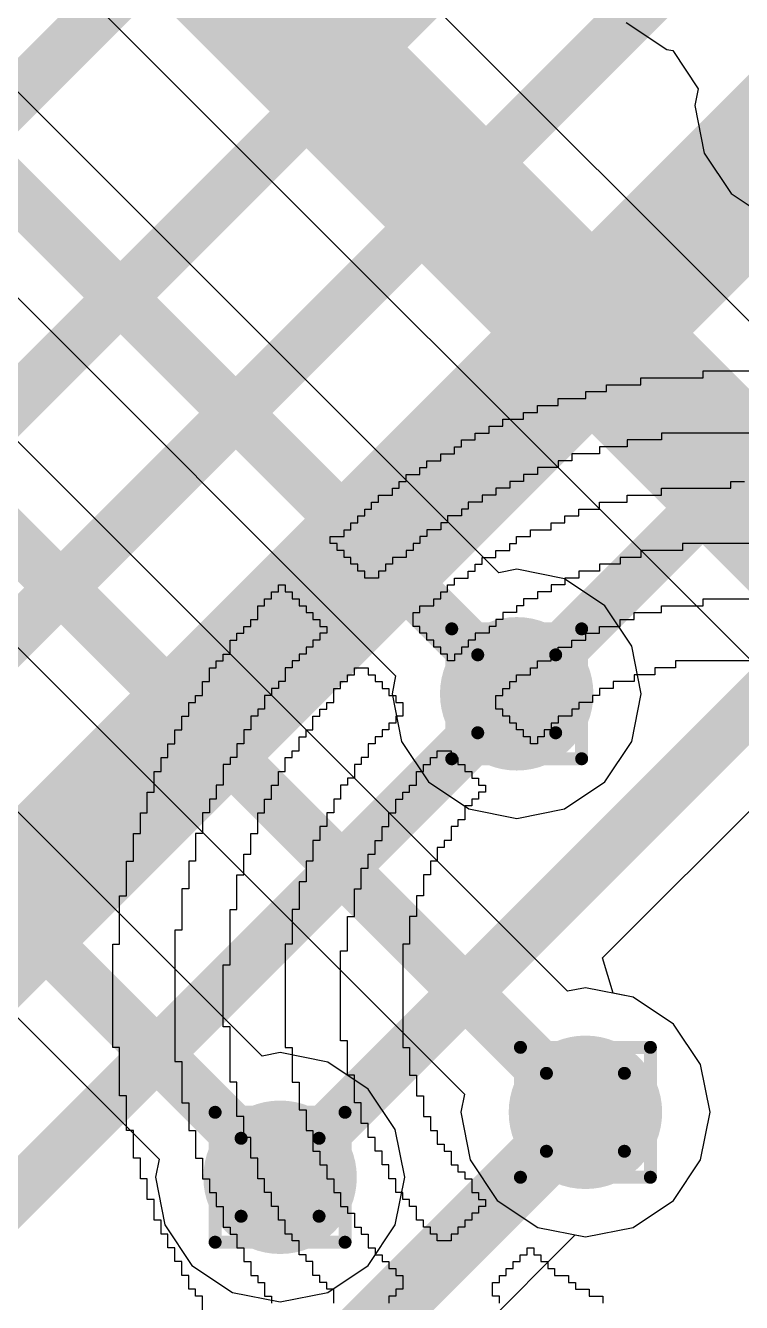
# Model space of a CAD drawing. Header units: inches. Extents: x -8 to 210, y -39 to 109.
# Drawn here: x 39.67 to 42.469, y 44.468 to 49.461 of the extents above; entities that cross this region are included whole.
import ezdxf

# ---------------------------------------------------------------- set-up
doc = ezdxf.new("R2010")
doc.units = ezdxf.units.IN
for name, color, linetype in [('Bottom Layer', 5, 'Continuous'), ('Drill Drawing', 1, 'Continuous'), ('Top Layer', 1, 'Continuous'), ('Top Overlay', 2, 'Continuous'), ('Via Holes', 16, 'Continuous')]:
    doc.layers.add(name, color=color, linetype=linetype)

msp = doc.modelspace()

# ---------------------------------------------------------------- hatches: boundary and pattern name
at = {"layer": 'Bottom Layer'}
h = msp.add_hatch(color=5, dxfattribs=at)
edge = h.paths.add_edge_path()
edge.add_arc((41.5905, 46.8483), 0.3, 0, 360)
h = msp.add_hatch(color=5, dxfattribs=at)
edge = h.paths.add_edge_path()
edge.add_arc((41.8592, 45.212), 0.3, 0, 360)
h = msp.add_hatch(color=5, dxfattribs=at)
edge = h.paths.add_edge_path()
edge.add_arc((40.6654, 44.958), 0.3, 0, 360)
at = {"layer": 'Top Layer'}
h = msp.add_hatch(color=1, dxfattribs=at)
edge = h.paths.add_edge_path()
edge.add_arc((41.5905, 46.8483), 0.3, 0, 360)
h = msp.add_hatch(color=1, dxfattribs=at)
edge = h.paths.add_edge_path()
edge.add_arc((41.8592, 45.212), 0.3, 0, 360)
h = msp.add_hatch(color=1, dxfattribs=at)
edge = h.paths.add_edge_path()
edge.add_arc((40.6654, 44.958), 0.3, 0, 360)
at = {"layer": 'Via Holes'}
h = msp.add_hatch(color=7, dxfattribs=at)
edge = h.paths.add_edge_path()
edge.add_arc((41.5905, 46.8483), 0.15, 0, 360)
h = msp.add_hatch(color=7, dxfattribs=at)
edge = h.paths.add_edge_path()
edge.add_arc((41.8592, 45.212), 0.15, 0, 360)
h = msp.add_hatch(color=7, dxfattribs=at)
edge = h.paths.add_edge_path()
edge.add_arc((40.6654, 44.958), 0.15, 0, 360)

# ---------------------------------------------------------------- linework, layer by layer
at = {"layer": 'Bottom Layer'}
for p, q in [((43.7287, 47.0752), (40.3854, 50.4184)), ((39.8627, 49.6226), (43.206, 46.2794)), ((42.019, 49.4734), (42.177, 49.3678)), ((42.177, 49.3678), (42.2009, 49.3631)), ((42.2009, 49.3631), (42.2994, 49.214)), ((41.5202, 47.3215), (39.5166, 49.325)), ((42.2994, 49.214), (42.2864, 49.149)), ((42.2864, 49.149), (42.3235, 48.9626)), ((42.3235, 48.9626), (42.4291, 48.8045)), ((39.1972, 48.8387), (41.1173, 46.9186)), ((42.4291, 48.8045), (42.5187, 48.7447)), ((41.7889, 45.6852), (38.9872, 48.4868)), ((38.6678, 48.0005), (41.386, 45.2823)), ((41.5905, 47.3354), (41.5202, 47.3215)), ((41.7769, 47.2984), (41.5905, 47.3354)), ((41.935, 47.1928), (41.7769, 47.2984)), ((42.0406, 47.0347), (41.935, 47.1928)), ((42.0776, 46.8483), (42.0406, 47.0347)), ((41.1173, 46.9186), (41.1033, 46.8483)), ((41.1033, 46.8483), (41.1404, 46.6618)), ((42.0406, 46.6618), (42.0776, 46.8483)), ((40.5951, 45.4312), (39.1952, 46.831)), ((41.1404, 46.6618), (41.246, 46.5038)), ((41.935, 46.5038), (42.0406, 46.6618)), ((41.246, 46.5038), (41.404, 46.3982)), ((41.7769, 46.3982), (41.935, 46.5038)), ((41.404, 46.3982), (41.5905, 46.3611)), ((41.5905, 46.3611), (41.7769, 46.3982)), ((38.8758, 46.3447), (40.1922, 45.0283)), ((41.8592, 45.6992), (41.7889, 45.6852)), ((42.0456, 45.6621), (41.8592, 45.6992)), ((42.2037, 45.5565), (42.0456, 45.6621)), ((42.3093, 45.3984), (42.2037, 45.5565)), ((40.6654, 45.4452), (40.5951, 45.4312)), ((40.8518, 45.4081), (40.6654, 45.4452)), ((41.0099, 45.3025), (40.8518, 45.4081)), ((42.3464, 45.212), (42.3093, 45.3984)), ((41.1155, 45.1444), (41.0099, 45.3025)), ((41.386, 45.2823), (41.372, 45.212)), ((41.372, 45.212), (41.4091, 45.0256)), ((42.3093, 45.0256), (42.3464, 45.212)), ((41.1526, 44.958), (41.1155, 45.1444)), ((40.1922, 45.0283), (40.1782, 44.958)), ((41.4091, 45.0256), (41.5147, 44.8675)), ((42.2037, 44.8675), (42.3093, 45.0256)), ((40.1782, 44.958), (40.2153, 44.7716)), ((41.1155, 44.7716), (41.1526, 44.958)), ((41.5147, 44.8675), (41.6728, 44.7619)), ((42.0456, 44.7619), (42.2037, 44.8675)), ((40.2153, 44.7716), (40.3209, 44.6135)), ((41.0099, 44.6135), (41.1155, 44.7716)), ((41.6728, 44.7619), (41.8592, 44.7248)), ((41.8592, 44.7248), (42.0456, 44.7619)), ((40.3209, 44.6135), (40.479, 44.5079)), ((40.8518, 44.5079), (41.0099, 44.6135)), ((40.479, 44.5079), (40.6654, 44.4708)), ((40.6654, 44.4708), (40.8518, 44.5079))]:
    msp.add_line(p, q, dxfattribs=at)
for points in [[(40.0558, 50.0888, 0.5588, 0.5588, 0), (43.5356, 46.609, 0.5588, 0.5588, 0)], [(39.3152, 49.1236, 0.2032, 0.2032, 0), (41.5905, 46.8483, 0.2032, 0.2032, 0)], [(38.7858, 48.2854, 0.2032, 0.2032, 0), (41.8592, 45.212, 0.2032, 0.2032, 0)], [(38.9938, 46.6296, 0.2032, 0.2032, 0), (40.6654, 44.958, 0.2032, 0.2032, 0)]]:
    msp.add_lwpolyline(points, format="xyseb", dxfattribs=at)
for points in [[(41.5397, 46.8483, 0.1016, 0.1016, 1), (41.6413, 46.8483, 0.1016, 0.1016, 1)], [(41.8084, 45.212, 0.1016, 0.1016, 1), (41.91, 45.212, 0.1016, 0.1016, 1)], [(40.6146, 44.958, 0.1016, 0.1016, 1), (40.7162, 44.958, 0.1016, 0.1016, 1)]]:
    msp.add_lwpolyline(points, format="xyseb", close=True, dxfattribs=at)
at = {"layer": 'Drill Drawing'}
for points in [[(41.3365, 47.1023, 0.0508, 0.0508, 0), (41.8445, 47.1023, 0.0508, 0.0508, 0)], [(41.3365, 46.5943, 0.0508, 0.0508, 0), (41.3365, 47.1023, 0.0508, 0.0508, 0)], [(41.8445, 46.5943, 0.0508, 0.0508, 0), (41.8445, 47.1023, 0.0508, 0.0508, 0)], [(41.4381, 47.0007, 0.0508, 0.0508, 0), (41.7429, 47.0007, 0.0508, 0.0508, 0)], [(41.4381, 46.6959, 0.0508, 0.0508, 0), (41.4381, 47.0007, 0.0508, 0.0508, 0)], [(41.7429, 46.6959, 0.0508, 0.0508, 0), (41.7429, 47.0007, 0.0508, 0.0508, 0)], [(41.4381, 46.6959, 0.0508, 0.0508, 0), (41.7429, 46.6959, 0.0508, 0.0508, 0)], [(41.3365, 46.5943, 0.0508, 0.0508, 0), (41.8445, 46.5943, 0.0508, 0.0508, 0)], [(41.6052, 45.466, 0.0508, 0.0508, 0), (42.1132, 45.466, 0.0508, 0.0508, 0)], [(41.6052, 44.958, 0.0508, 0.0508, 0), (41.6052, 45.466, 0.0508, 0.0508, 0)], [(42.1132, 44.958, 0.0508, 0.0508, 0), (42.1132, 45.466, 0.0508, 0.0508, 0)], [(41.7068, 45.3644, 0.0508, 0.0508, 0), (42.0116, 45.3644, 0.0508, 0.0508, 0)], [(41.7068, 45.0596, 0.0508, 0.0508, 0), (41.7068, 45.3644, 0.0508, 0.0508, 0)], [(42.0116, 45.0596, 0.0508, 0.0508, 0), (42.0116, 45.3644, 0.0508, 0.0508, 0)], [(40.4114, 45.212, 0.0508, 0.0508, 0), (40.9194, 45.212, 0.0508, 0.0508, 0)], [(40.4114, 44.704, 0.0508, 0.0508, 0), (40.4114, 45.212, 0.0508, 0.0508, 0)], [(40.9194, 44.704, 0.0508, 0.0508, 0), (40.9194, 45.212, 0.0508, 0.0508, 0)], [(40.513, 45.1104, 0.0508, 0.0508, 0), (40.8178, 45.1104, 0.0508, 0.0508, 0)], [(40.513, 44.8056, 0.0508, 0.0508, 0), (40.513, 45.1104, 0.0508, 0.0508, 0)], [(40.8178, 44.8056, 0.0508, 0.0508, 0), (40.8178, 45.1104, 0.0508, 0.0508, 0)], [(41.7068, 45.0596, 0.0508, 0.0508, 0), (42.0116, 45.0596, 0.0508, 0.0508, 0)], [(41.6052, 44.958, 0.0508, 0.0508, 0), (42.1132, 44.958, 0.0508, 0.0508, 0)], [(40.513, 44.8056, 0.0508, 0.0508, 0), (40.8178, 44.8056, 0.0508, 0.0508, 0)], [(40.4114, 44.704, 0.0508, 0.0508, 0), (40.9194, 44.704, 0.0508, 0.0508, 0)]]:
    msp.add_lwpolyline(points, format="xyseb", dxfattribs=at)
for points in [[(41.3238, 47.1023, 0.0254, 0.0254, 1), (41.3492, 47.1023, 0.0254, 0.0254, 1)], [(41.3238, 47.1023, 0.0254, 0.0254, 1), (41.3492, 47.1023, 0.0254, 0.0254, 1)], [(41.8318, 47.1023, 0.0254, 0.0254, 1), (41.8572, 47.1023, 0.0254, 0.0254, 1)], [(41.8318, 47.1023, 0.0254, 0.0254, 1), (41.8572, 47.1023, 0.0254, 0.0254, 1)], [(41.4254, 47.0007, 0.0254, 0.0254, 1), (41.4508, 47.0007, 0.0254, 0.0254, 1)], [(41.4254, 47.0007, 0.0254, 0.0254, 1), (41.4508, 47.0007, 0.0254, 0.0254, 1)], [(41.7302, 47.0007, 0.0254, 0.0254, 1), (41.7556, 47.0007, 0.0254, 0.0254, 1)], [(41.7302, 47.0007, 0.0254, 0.0254, 1), (41.7556, 47.0007, 0.0254, 0.0254, 1)], [(41.4254, 46.6959, 0.0254, 0.0254, 1), (41.4508, 46.6959, 0.0254, 0.0254, 1)], [(41.4254, 46.6959, 0.0254, 0.0254, 1), (41.4508, 46.6959, 0.0254, 0.0254, 1)], [(41.7302, 46.6959, 0.0254, 0.0254, 1), (41.7556, 46.6959, 0.0254, 0.0254, 1)], [(41.7302, 46.6959, 0.0254, 0.0254, 1), (41.7556, 46.6959, 0.0254, 0.0254, 1)], [(41.3238, 46.5943, 0.0254, 0.0254, 1), (41.3492, 46.5943, 0.0254, 0.0254, 1)], [(41.3238, 46.5943, 0.0254, 0.0254, 1), (41.3492, 46.5943, 0.0254, 0.0254, 1)], [(41.8318, 46.5943, 0.0254, 0.0254, 1), (41.8572, 46.5943, 0.0254, 0.0254, 1)], [(41.8318, 46.5943, 0.0254, 0.0254, 1), (41.8572, 46.5943, 0.0254, 0.0254, 1)], [(41.5925, 45.466, 0.0254, 0.0254, 1), (41.6179, 45.466, 0.0254, 0.0254, 1)], [(41.5925, 45.466, 0.0254, 0.0254, 1), (41.6179, 45.466, 0.0254, 0.0254, 1)], [(42.1005, 45.466, 0.0254, 0.0254, 1), (42.1259, 45.466, 0.0254, 0.0254, 1)], [(42.1005, 45.466, 0.0254, 0.0254, 1), (42.1259, 45.466, 0.0254, 0.0254, 1)], [(41.6941, 45.3644, 0.0254, 0.0254, 1), (41.7195, 45.3644, 0.0254, 0.0254, 1)], [(41.6941, 45.3644, 0.0254, 0.0254, 1), (41.7195, 45.3644, 0.0254, 0.0254, 1)], [(41.9989, 45.3644, 0.0254, 0.0254, 1), (42.0243, 45.3644, 0.0254, 0.0254, 1)], [(41.9989, 45.3644, 0.0254, 0.0254, 1), (42.0243, 45.3644, 0.0254, 0.0254, 1)], [(40.3987, 45.212, 0.0254, 0.0254, 1), (40.4241, 45.212, 0.0254, 0.0254, 1)], [(40.3987, 45.212, 0.0254, 0.0254, 1), (40.4241, 45.212, 0.0254, 0.0254, 1)], [(40.9067, 45.212, 0.0254, 0.0254, 1), (40.9321, 45.212, 0.0254, 0.0254, 1)], [(40.9067, 45.212, 0.0254, 0.0254, 1), (40.9321, 45.212, 0.0254, 0.0254, 1)], [(40.5003, 45.1104, 0.0254, 0.0254, 1), (40.5257, 45.1104, 0.0254, 0.0254, 1)], [(40.5003, 45.1104, 0.0254, 0.0254, 1), (40.5257, 45.1104, 0.0254, 0.0254, 1)], [(40.8051, 45.1104, 0.0254, 0.0254, 1), (40.8305, 45.1104, 0.0254, 0.0254, 1)], [(40.8051, 45.1104, 0.0254, 0.0254, 1), (40.8305, 45.1104, 0.0254, 0.0254, 1)], [(41.6941, 45.0596, 0.0254, 0.0254, 1), (41.7195, 45.0596, 0.0254, 0.0254, 1)], [(41.6941, 45.0596, 0.0254, 0.0254, 1), (41.7195, 45.0596, 0.0254, 0.0254, 1)], [(41.9989, 45.0596, 0.0254, 0.0254, 1), (42.0243, 45.0596, 0.0254, 0.0254, 1)], [(41.9989, 45.0596, 0.0254, 0.0254, 1), (42.0243, 45.0596, 0.0254, 0.0254, 1)], [(41.5925, 44.958, 0.0254, 0.0254, 1), (41.6179, 44.958, 0.0254, 0.0254, 1)], [(41.5925, 44.958, 0.0254, 0.0254, 1), (41.6179, 44.958, 0.0254, 0.0254, 1)], [(42.1005, 44.958, 0.0254, 0.0254, 1), (42.1259, 44.958, 0.0254, 0.0254, 1)], [(42.1005, 44.958, 0.0254, 0.0254, 1), (42.1259, 44.958, 0.0254, 0.0254, 1)], [(40.5003, 44.8056, 0.0254, 0.0254, 1), (40.5257, 44.8056, 0.0254, 0.0254, 1)], [(40.5003, 44.8056, 0.0254, 0.0254, 1), (40.5257, 44.8056, 0.0254, 0.0254, 1)], [(40.8051, 44.8056, 0.0254, 0.0254, 1), (40.8305, 44.8056, 0.0254, 0.0254, 1)], [(40.8051, 44.8056, 0.0254, 0.0254, 1), (40.8305, 44.8056, 0.0254, 0.0254, 1)], [(40.3987, 44.704, 0.0254, 0.0254, 1), (40.4241, 44.704, 0.0254, 0.0254, 1)], [(40.3987, 44.704, 0.0254, 0.0254, 1), (40.4241, 44.704, 0.0254, 0.0254, 1)], [(40.9067, 44.704, 0.0254, 0.0254, 1), (40.9321, 44.704, 0.0254, 0.0254, 1)], [(40.9067, 44.704, 0.0254, 0.0254, 1), (40.9321, 44.704, 0.0254, 0.0254, 1)]]:
    msp.add_lwpolyline(points, format="xyseb", close=True, dxfattribs=at)
at = {"layer": 'Top Layer'}
for p, q in [((41.9257, 45.8154), (45.1388, 49.0286)), ((41.9675, 45.6776), (41.9257, 45.8154)), ((42.0456, 45.6621), (41.9675, 45.6776)), ((42.2037, 45.5565), (42.0456, 45.6621)), ((42.3093, 45.3984), (42.2037, 45.5565)), ((42.3464, 45.212), (42.3093, 45.3984)), ((42.3093, 45.0256), (42.3464, 45.212)), ((42.2037, 44.8675), (42.3093, 45.0256)), ((42.0456, 44.7619), (42.2037, 44.8675)), ((41.8592, 44.7248), (42.0456, 44.7619)), ((37.39, 40.3033), (41.8194, 44.7327)), ((41.8194, 44.7327), (41.8592, 44.7248))]:
    msp.add_line(p, q, dxfattribs=at)
for points in [[(36.4998, 46.0502, 0.2032, 0.2032, 0), (41.884, 51.4344, 0.2032, 0.2032, 0)], [(36.4998, 44.8564, 0.2032, 0.2032, 0), (42.2816, 50.6382, 0.2032, 0.2032, 0)], [(36.7924, 44.2468, 0.2032, 0.2032, 0), (42.3635, 49.8179, 0.2032, 0.2032, 0)], [(38.3032, 43.561, 0.2032, 0.2032, 0), (44.4374, 49.6952, 0.2032, 0.2032, 0)], [(36.8046, 43.18, 0.5588, 0.5588, 0), (42.7736, 49.149, 0.5588, 0.5588, 0)], [(40.6654, 44.958, 0.2032, 0.2032, 0), (44.9374, 49.23, 0.2032, 0.2032, 0)], [(37.0792, 40.432, 0.254, 0.254, 0), (41.8592, 45.212, 0.254, 0.254, 0)]]:
    msp.add_lwpolyline(points, format="xyseb", dxfattribs=at)
for points in [[(41.7957, 45.212, 0.127, 0.127, 1), (41.9227, 45.212, 0.127, 0.127, 1)], [(40.6146, 44.958, 0.1016, 0.1016, 1), (40.7162, 44.958, 0.1016, 0.1016, 1)]]:
    msp.add_lwpolyline(points, format="xyseb", close=True, dxfattribs=at)
at = {"layer": 'Top Overlay'}
for p, q in [((42.0763, 48.0568), (42.0763, 48.0838)), ((42.0763, 48.0838), (42.3193, 48.0838)), ((42.3193, 48.0838), (42.3193, 48.1108)), ((42.3193, 48.1108), (42.6162, 48.1108)), ((41.9413, 48.0298), (41.9413, 48.0568)), ((41.9413, 48.0568), (42.0763, 48.0568)), ((41.7523, 47.9758), (41.7523, 48.0028)), ((41.7523, 48.0028), (41.8603, 48.0028)), ((41.8603, 48.0028), (41.8603, 48.0298)), ((41.8603, 48.0298), (41.9413, 48.0298)), ((41.6173, 47.9218), (41.6173, 47.9488)), ((41.6173, 47.9488), (41.6713, 47.9488)), ((41.6713, 47.9488), (41.6713, 47.9758)), ((41.6713, 47.9758), (41.7523, 47.9758)), ((41.4823, 47.8678), (41.4823, 47.8948)), ((41.4823, 47.8948), (41.5363, 47.8948)), ((41.5363, 47.8948), (41.5363, 47.9218)), ((41.5363, 47.9218), (41.6173, 47.9218)), ((41.3744, 47.8138), (41.3744, 47.8408)), ((41.3744, 47.8408), (41.4283, 47.8408)), ((41.4283, 47.8408), (41.4283, 47.8678)), ((41.4283, 47.8678), (41.4823, 47.8678)), ((42.1573, 47.8408), (42.0223, 47.8408)), ((42.0223, 47.8408), (42.0223, 47.8138)), ((42.7782, 47.8678), (42.1573, 47.8678)), ((42.1573, 47.8678), (42.1573, 47.8408)), ((41.2934, 47.7598), (41.2934, 47.7868)), ((41.2934, 47.7868), (41.3474, 47.7868)), ((41.3474, 47.7868), (41.3474, 47.8138)), ((41.3474, 47.8138), (41.3744, 47.8138)), ((41.8873, 47.7868), (41.8063, 47.7868)), ((41.8063, 47.7868), (41.8063, 47.7598)), ((41.9143, 47.7868), (41.8873, 47.7868)), ((42.0223, 47.8138), (41.9143, 47.8138)), ((41.9143, 47.8138), (41.9143, 47.7868)), ((41.2124, 47.7058), (41.2124, 47.7328)), ((41.2124, 47.7328), (41.2394, 47.7328)), ((41.2394, 47.7328), (41.2394, 47.7598)), ((41.2394, 47.7598), (41.2934, 47.7598)), ((41.7523, 47.7328), (41.6713, 47.7328)), ((41.6713, 47.7328), (41.6713, 47.7058)), ((41.8063, 47.7598), (41.7523, 47.7598)), ((41.7523, 47.7598), (41.7523, 47.7328)), ((41.1584, 47.6788), (41.1584, 47.7058)), ((41.1584, 47.7058), (41.2124, 47.7058)), ((41.6713, 47.7058), (41.6173, 47.7058)), ((41.6173, 47.7058), (41.6173, 47.6788)), ((41.1044, 47.6248), (41.1044, 47.6518)), ((41.1044, 47.6518), (41.1314, 47.6518)), ((41.1314, 47.6518), (41.1314, 47.6788)), ((41.1314, 47.6788), (41.1584, 47.6788)), ((41.5633, 47.6518), (41.5093, 47.6518)), ((41.5093, 47.6518), (41.5093, 47.6248)), ((41.6173, 47.6788), (41.5633, 47.6788)), ((41.5633, 47.6788), (41.5633, 47.6518)), ((42.1573, 47.6248), (42.1573, 47.6518)), ((42.1573, 47.6518), (42.4273, 47.6518)), ((42.4273, 47.6518), (42.4273, 47.6788)), ((42.4273, 47.6788), (42.4812, 47.6788)), ((41.0234, 47.5708), (41.0234, 47.5978)), ((41.0234, 47.5978), (41.0504, 47.5978)), ((41.0504, 47.5978), (41.0504, 47.6248)), ((41.0504, 47.6248), (41.1044, 47.6248)), ((41.4554, 47.5978), (41.4014, 47.5978)), ((41.4014, 47.5978), (41.4014, 47.5708)), ((41.5093, 47.6248), (41.4554, 47.6248)), ((41.4554, 47.6248), (41.4554, 47.5978)), ((41.9143, 47.5708), (41.9143, 47.5978)), ((41.9143, 47.5978), (42.0223, 47.5978)), ((42.0223, 47.5978), (42.0223, 47.6248)), ((42.0223, 47.6248), (42.1573, 47.6248)), ((40.9694, 47.5168), (40.9694, 47.5438)), ((40.9694, 47.5438), (40.9964, 47.5438)), ((40.9964, 47.5438), (40.9964, 47.5708)), ((40.9964, 47.5708), (41.0234, 47.5708)), ((41.3744, 47.5438), (41.3204, 47.5438)), ((41.3204, 47.5438), (41.3204, 47.5168)), ((41.4014, 47.5708), (41.3744, 47.5708)), ((41.3744, 47.5708), (41.3744, 47.5438)), ((41.7793, 47.5168), (41.7793, 47.5438)), ((41.7793, 47.5438), (41.8333, 47.5438)), ((41.8333, 47.5438), (41.8333, 47.5708)), ((41.8333, 47.5708), (41.9143, 47.5708)), ((40.9154, 47.4628), (40.9154, 47.4898)), ((40.9154, 47.4898), (40.9424, 47.4898)), ((40.9424, 47.4898), (40.9424, 47.5168)), ((40.9424, 47.5168), (40.9694, 47.5168)), ((41.2934, 47.4898), (41.2394, 47.4898)), ((41.2394, 47.4898), (41.2394, 47.4628)), ((41.3204, 47.5168), (41.2934, 47.5168)), ((41.2934, 47.5168), (41.2934, 47.4898)), ((41.6443, 47.4628), (41.6443, 47.4898)), ((41.6443, 47.4898), (41.7253, 47.4898)), ((41.7253, 47.4898), (41.7253, 47.5168)), ((41.7253, 47.5168), (41.7793, 47.5168)), ((40.8614, 47.4358), (40.8614, 47.4628)), ((40.8614, 47.4628), (40.9154, 47.4628)), ((40.8884, 47.4358), (40.8614, 47.4358)), ((40.8884, 47.4088), (40.8884, 47.4358)), ((41.2124, 47.4358), (41.1854, 47.4358)), ((41.1854, 47.4358), (41.1854, 47.4088)), ((41.2394, 47.4628), (41.2124, 47.4628)), ((41.2124, 47.4628), (41.2124, 47.4358)), ((41.5633, 47.4088), (41.5633, 47.4358)), ((41.5633, 47.4358), (41.5903, 47.4358)), ((41.5903, 47.4358), (41.5903, 47.4628)), ((41.5903, 47.4628), (41.6443, 47.4628)), ((42.6972, 47.4358), (42.2383, 47.4358)), ((42.2383, 47.4358), (42.2383, 47.4088)), ((40.9154, 47.4088), (40.8884, 47.4088)), ((40.9154, 47.3818), (40.9154, 47.4088)), ((40.9424, 47.3818), (40.9154, 47.3818)), ((40.9424, 47.3548), (40.9424, 47.3818)), ((41.1584, 47.3818), (41.1044, 47.3818)), ((41.1044, 47.3818), (41.1044, 47.3548)), ((41.1854, 47.4088), (41.1584, 47.4088)), ((41.1584, 47.4088), (41.1584, 47.3818)), ((41.4554, 47.3548), (41.4554, 47.3818)), ((41.4554, 47.3818), (41.5093, 47.3818)), ((41.5093, 47.3818), (41.5093, 47.4088)), ((41.5093, 47.4088), (41.5633, 47.4088)), ((42.0763, 47.3818), (41.9953, 47.3818)), ((41.9953, 47.3818), (41.9953, 47.3548)), ((42.2383, 47.4088), (42.0763, 47.4088)), ((42.0763, 47.4088), (42.0763, 47.3818)), ((40.9694, 47.3548), (40.9424, 47.3548)), ((40.9694, 47.3278), (40.9694, 47.3548)), ((41.1044, 47.3548), (41.0774, 47.3548)), ((41.0774, 47.3548), (41.0774, 47.3278)), ((41.4283, 47.3278), (41.4283, 47.3548)), ((41.4283, 47.3548), (41.4554, 47.3548)), ((41.9953, 47.3548), (41.9143, 47.3548)), ((41.9143, 47.3548), (41.9143, 47.3278)), ((40.9964, 47.3278), (40.9694, 47.3278)), ((40.9964, 47.3008), (40.9964, 47.3278)), ((41.0504, 47.3008), (40.9964, 47.3008)), ((41.0774, 47.3278), (41.0504, 47.3278)), ((41.0504, 47.3278), (41.0504, 47.3008)), ((41.3474, 47.2738), (41.3474, 47.3008)), ((41.3474, 47.3008), (41.4014, 47.3008)), ((41.4014, 47.3008), (41.4014, 47.3278)), ((41.4014, 47.3278), (41.4283, 47.3278)), ((41.8333, 47.3008), (41.7793, 47.3008)), ((41.7793, 47.3008), (41.7793, 47.2738)), ((41.9143, 47.3278), (41.8333, 47.3278)), ((41.8333, 47.3278), (41.8333, 47.3008)), ((40.6319, 47.2198), (40.6319, 47.2468)), ((40.6319, 47.2468), (40.6589, 47.2468)), ((40.6589, 47.2468), (40.6589, 47.2738)), ((40.6589, 47.2738), (40.6859, 47.2738)), ((40.6859, 47.2738), (40.6859, 47.2468)), ((40.6859, 47.2468), (40.7129, 47.2468)), ((40.7129, 47.2468), (40.7129, 47.2198)), ((41.2934, 47.2198), (41.2934, 47.2468)), ((41.2934, 47.2468), (41.3204, 47.2468)), ((41.3204, 47.2468), (41.3204, 47.2738)), ((41.3204, 47.2738), (41.3474, 47.2738)), ((41.6983, 47.2468), (41.6713, 47.2468)), ((41.6713, 47.2468), (41.6713, 47.2198)), ((41.7253, 47.2468), (41.6983, 47.2468)), ((41.7793, 47.2738), (41.7253, 47.2738)), ((41.7253, 47.2738), (41.7253, 47.2468)), ((40.5779, 47.1389), (40.5779, 47.1928)), ((40.5779, 47.1928), (40.6049, 47.1928)), ((40.6049, 47.1928), (40.6049, 47.2198)), ((40.6049, 47.2198), (40.6319, 47.2198)), ((40.7129, 47.2198), (40.7399, 47.2198)), ((40.7399, 47.2198), (40.7399, 47.1928)), ((40.7399, 47.1928), (40.7669, 47.1928)), ((40.7669, 47.1928), (40.7669, 47.1659)), ((41.2124, 47.1659), (41.2124, 47.1928)), ((41.2124, 47.1928), (41.2664, 47.1928)), ((41.2664, 47.1928), (41.2664, 47.2198)), ((41.2664, 47.2198), (41.2934, 47.2198)), ((41.6173, 47.1928), (41.5903, 47.1928)), ((41.5903, 47.1928), (41.5903, 47.1659)), ((41.6713, 47.2198), (41.6173, 47.2198)), ((41.6173, 47.2198), (41.6173, 47.1928)), ((42.1573, 47.1659), (42.1573, 47.1928)), ((42.1573, 47.1928), (42.3193, 47.1928)), ((42.3193, 47.1928), (42.3193, 47.2198)), ((42.3193, 47.2198), (42.6162, 47.2198)), ((40.5509, 47.1119), (40.5509, 47.1389)), ((40.5509, 47.1389), (40.5779, 47.1389)), ((40.7669, 47.1659), (40.7939, 47.1659)), ((40.7939, 47.1659), (40.7939, 47.1389)), ((40.7939, 47.1389), (40.8209, 47.1389)), ((40.8209, 47.1389), (40.8209, 47.1119)), ((41.1854, 47.1119), (41.1854, 47.1659)), ((41.1854, 47.1659), (41.2124, 47.1659)), ((41.5363, 47.1389), (41.5093, 47.1389)), ((41.5093, 47.1389), (41.5093, 47.1119)), ((41.5903, 47.1659), (41.5363, 47.1659)), ((41.5363, 47.1659), (41.5363, 47.1389)), ((41.9953, 47.1119), (41.9953, 47.1389)), ((41.9953, 47.1389), (42.0493, 47.1389)), ((42.0493, 47.1389), (42.0493, 47.1659)), ((42.0493, 47.1659), (42.1573, 47.1659)), ((40.4969, 47.0579), (40.4969, 47.0849)), ((40.4969, 47.0849), (40.5239, 47.0849)), ((40.5239, 47.0849), (40.5239, 47.1119)), ((40.5239, 47.1119), (40.5509, 47.1119)), ((40.8209, 47.1119), (40.8479, 47.1119)), ((40.8479, 47.0849), (40.8209, 47.0849)), ((40.8209, 47.0849), (40.8209, 47.0579)), ((40.8479, 47.1119), (40.8479, 47.0849)), ((41.2124, 47.1119), (41.1854, 47.1119)), ((41.2124, 47.0849), (41.2124, 47.1119)), ((41.2394, 47.0849), (41.2124, 47.0849)), ((41.2394, 47.0579), (41.2394, 47.0849)), ((41.4823, 47.0849), (41.4283, 47.0849)), ((41.4283, 47.0849), (41.4283, 47.0579)), ((41.5093, 47.1119), (41.4823, 47.1119)), ((41.4823, 47.1119), (41.4823, 47.0849)), ((41.8603, 47.0579), (41.8603, 47.0849)), ((41.8603, 47.0849), (41.9143, 47.0849)), ((41.9143, 47.0849), (41.9143, 47.1119)), ((41.9143, 47.1119), (41.9953, 47.1119)), ((40.4699, 47.0039), (40.4699, 47.0579)), ((40.4699, 47.0579), (40.4969, 47.0579)), ((40.8209, 47.0579), (40.7939, 47.0579)), ((40.7939, 47.0579), (40.7939, 47.0309)), ((41.2664, 47.0579), (41.2394, 47.0579)), ((41.2664, 47.0309), (41.2664, 47.0579)), ((41.4283, 47.0579), (41.4014, 47.0579)), ((41.4014, 47.0579), (41.4014, 47.0309)), ((41.8063, 47.0309), (41.8063, 47.0579)), ((41.8063, 47.0579), (41.8603, 47.0579)), ((40.443, 46.9769), (40.443, 47.0039)), ((40.443, 47.0039), (40.4699, 47.0039)), ((40.7669, 47.0039), (40.7399, 47.0039)), ((40.7399, 47.0039), (40.7399, 46.9769)), ((40.7939, 47.0309), (40.7669, 47.0309)), ((40.7669, 47.0309), (40.7669, 47.0039)), ((41.2934, 47.0309), (41.2664, 47.0309)), ((41.2934, 47.0039), (41.2934, 47.0309)), ((41.3204, 47.0039), (41.2934, 47.0039)), ((41.3204, 46.9769), (41.3204, 47.0039)), ((41.3744, 47.0039), (41.3474, 47.0039)), ((41.3474, 47.0039), (41.3474, 46.9769)), ((41.4014, 47.0309), (41.3744, 47.0309)), ((41.3744, 47.0309), (41.3744, 47.0039)), ((41.7253, 46.9769), (41.7253, 47.0039)), ((41.7253, 47.0039), (41.7523, 47.0039)), ((41.7523, 47.0039), (41.7523, 47.0309)), ((41.7523, 47.0309), (41.8063, 47.0309)), ((40.389, 46.8959), (40.389, 46.9499)), ((40.389, 46.9499), (40.4159, 46.9499)), ((40.4159, 46.9499), (40.4159, 46.9769)), ((40.4159, 46.9769), (40.443, 46.9769)), ((40.7129, 46.9499), (40.6859, 46.9499)), ((40.6859, 46.9499), (40.6859, 46.8959)), ((40.7399, 46.9769), (40.7129, 46.9769)), ((40.7129, 46.9769), (40.7129, 46.9499)), ((40.9559, 46.9229), (40.9559, 46.9499)), ((40.9559, 46.9499), (41.0099, 46.9499)), ((41.0099, 46.9499), (41.0099, 46.9229)), ((41.3474, 46.9769), (41.3204, 46.9769)), ((41.6443, 46.9229), (41.6443, 46.9499)), ((41.6443, 46.9499), (41.6713, 46.9499)), ((41.6713, 46.9499), (41.6713, 46.9769)), ((41.6713, 46.9769), (41.7253, 46.9769)), ((42.1573, 46.9499), (42.1303, 46.9499)), ((42.1303, 46.9499), (42.1303, 46.9229)), ((42.1843, 46.9499), (42.1573, 46.9499)), ((42.2113, 46.9499), (42.1843, 46.9499)), ((42.7242, 46.9769), (42.2113, 46.9769)), ((42.2113, 46.9769), (42.2113, 46.9499)), ((40.362, 46.8419), (40.362, 46.8959)), ((40.362, 46.8959), (40.389, 46.8959)), ((40.6859, 46.8959), (40.6589, 46.8959)), ((40.6589, 46.8959), (40.6589, 46.8689)), ((40.9019, 46.8689), (40.9019, 46.8959)), ((40.9019, 46.8959), (40.9289, 46.8959)), ((40.9289, 46.8959), (40.9289, 46.9229)), ((40.9289, 46.9229), (40.9559, 46.9229)), ((41.0099, 46.9229), (41.0369, 46.9229)), ((41.0369, 46.9229), (41.0369, 46.8959)), ((41.0369, 46.8959), (41.0639, 46.8959)), ((41.0639, 46.8959), (41.0639, 46.8689)), ((41.5633, 46.8689), (41.5633, 46.8959)), ((41.5633, 46.8959), (41.5903, 46.8959)), ((41.5903, 46.8959), (41.5903, 46.9229)), ((41.5903, 46.9229), (41.6443, 46.9229)), ((42.0493, 46.8959), (41.9683, 46.8959)), ((41.9683, 46.8959), (41.9683, 46.8689)), ((42.1303, 46.9229), (42.0493, 46.9229)), ((42.0493, 46.9229), (42.0493, 46.8959)), ((40.335, 46.8149), (40.335, 46.8419)), ((40.335, 46.8419), (40.362, 46.8419)), ((40.6319, 46.8419), (40.6049, 46.8419)), ((40.6049, 46.8419), (40.6049, 46.7879)), ((40.6589, 46.8689), (40.6319, 46.8689)), ((40.6319, 46.8689), (40.6319, 46.8419)), ((40.8749, 46.8149), (40.8749, 46.8689)), ((40.8749, 46.8689), (40.9019, 46.8689)), ((41.0639, 46.8689), (41.0909, 46.8689)), ((41.0909, 46.8689), (41.0909, 46.8419)), ((41.0909, 46.8419), (41.1179, 46.8419)), ((41.1179, 46.8419), (41.1179, 46.8149)), ((41.5093, 46.7879), (41.5093, 46.8419)), ((41.5093, 46.8419), (41.5363, 46.8419)), ((41.5363, 46.8419), (41.5363, 46.8689)), ((41.5363, 46.8689), (41.5633, 46.8689)), ((41.9143, 46.8419), (41.8873, 46.8419)), ((41.8873, 46.8419), (41.8873, 46.8149)), ((41.9683, 46.8689), (41.9143, 46.8689)), ((41.9143, 46.8689), (41.9143, 46.8419)), ((40.308, 46.7609), (40.308, 46.8149)), ((40.308, 46.8149), (40.335, 46.8149)), ((40.6049, 46.7879), (40.5779, 46.7879)), ((40.5779, 46.7879), (40.5779, 46.7609)), ((40.8209, 46.7609), (40.8209, 46.7879)), ((40.8209, 46.7879), (40.8479, 46.7879)), ((40.8479, 46.7879), (40.8479, 46.8149)), ((40.8479, 46.8149), (40.8749, 46.8149)), ((41.1179, 46.8149), (41.1449, 46.8149)), ((41.1449, 46.8149), (41.1449, 46.7609)), ((41.5363, 46.7879), (41.5093, 46.7879)), ((41.5363, 46.7609), (41.5363, 46.7879)), ((41.8333, 46.7879), (41.8063, 46.7879)), ((41.8063, 46.7879), (41.8063, 46.7609)), ((41.8873, 46.8149), (41.8333, 46.8149)), ((41.8333, 46.8149), (41.8333, 46.7879)), ((40.281, 46.7069), (40.281, 46.7609)), ((40.281, 46.7609), (40.308, 46.7609)), ((40.5779, 46.7609), (40.5509, 46.7609)), ((40.5509, 46.7609), (40.5509, 46.7069)), ((40.7939, 46.7069), (40.7939, 46.7609)), ((40.7939, 46.7609), (40.8209, 46.7609)), ((41.1179, 46.7339), (41.0909, 46.7339)), ((41.0909, 46.7339), (41.0909, 46.7069)), ((41.1449, 46.7609), (41.1179, 46.7609)), ((41.1179, 46.7609), (41.1179, 46.7339)), ((41.5633, 46.7609), (41.5363, 46.7609)), ((41.5633, 46.7339), (41.5633, 46.7609)), ((41.5903, 46.7339), (41.5633, 46.7339)), ((41.5903, 46.7069), (41.5903, 46.7339)), ((41.7523, 46.7339), (41.7253, 46.7339)), ((41.7253, 46.7339), (41.7253, 46.7069)), ((41.8063, 46.7609), (41.7523, 46.7609)), ((41.7523, 46.7609), (41.7523, 46.7339)), ((40.254, 46.6529), (40.254, 46.7069)), ((40.254, 46.7069), (40.281, 46.7069)), ((40.5509, 46.7069), (40.5239, 46.7069)), ((40.5239, 46.7069), (40.5239, 46.6529)), ((40.7669, 46.6799), (40.7669, 46.7069)), ((40.7669, 46.7069), (40.7939, 46.7069)), ((41.0909, 46.7069), (41.0639, 46.7069)), ((41.0639, 46.7069), (41.0639, 46.6799)), ((41.6173, 46.7069), (41.5903, 46.7069)), ((41.6173, 46.6799), (41.6173, 46.7069)), ((41.7253, 46.7069), (41.6983, 46.7069)), ((41.6983, 46.7069), (41.6983, 46.6799)), ((40.227, 46.5989), (40.227, 46.6529)), ((40.227, 46.6529), (40.254, 46.6529)), ((40.5239, 46.6529), (40.4969, 46.6529)), ((40.4969, 46.6529), (40.4969, 46.5989)), ((40.7399, 46.6259), (40.7399, 46.6799)), ((40.7399, 46.6799), (40.7669, 46.6799)), ((41.0369, 46.6529), (41.0099, 46.6529)), ((41.0099, 46.6529), (41.0099, 46.5989)), ((41.0639, 46.6799), (41.0369, 46.6799)), ((41.0369, 46.6799), (41.0369, 46.6529)), ((41.6443, 46.6799), (41.6173, 46.6799)), ((41.6443, 46.6529), (41.6443, 46.6799)), ((41.6713, 46.6529), (41.6443, 46.6529)), ((41.6983, 46.6799), (41.6713, 46.6799)), ((41.6713, 46.6799), (41.6713, 46.6529)), ((40.2, 46.5449), (40.2, 46.5989)), ((40.2, 46.5989), (40.227, 46.5989)), ((40.4969, 46.5989), (40.4699, 46.5989)), ((40.4699, 46.5989), (40.4699, 46.5719)), ((40.6859, 46.5449), (40.6859, 46.5989)), ((40.6859, 46.5989), (40.7129, 46.5989)), ((40.7129, 46.5989), (40.7129, 46.6259)), ((40.7129, 46.6259), (40.7399, 46.6259)), ((41.0099, 46.5989), (40.9829, 46.5989)), ((40.9829, 46.5989), (40.9829, 46.5719)), ((41.2529, 46.5719), (41.2529, 46.5989)), ((41.2529, 46.5989), (41.2799, 46.5989)), ((41.2799, 46.5989), (41.2799, 46.6259)), ((41.2799, 46.6259), (41.3339, 46.6259)), ((41.3339, 46.6259), (41.3339, 46.5989)), ((41.3339, 46.5989), (41.3609, 46.5989)), ((41.3609, 46.5989), (41.3609, 46.5719)), ((40.173, 46.4639), (40.173, 46.5449)), ((40.173, 46.5449), (40.2, 46.5449)), ((40.4699, 46.5719), (40.443, 46.5719)), ((40.443, 46.5719), (40.443, 46.4909)), ((40.6589, 46.4909), (40.6589, 46.5449)), ((40.6589, 46.5449), (40.6859, 46.5449)), ((40.9829, 46.5719), (40.9559, 46.5719)), ((40.9559, 46.5719), (40.9559, 46.5179)), ((41.1989, 46.4909), (41.1989, 46.5449)), ((41.1989, 46.5449), (41.2259, 46.5449)), ((41.2259, 46.5449), (41.2259, 46.5719)), ((41.2259, 46.5719), (41.2529, 46.5719)), ((41.3609, 46.5719), (41.3879, 46.5719)), ((41.3879, 46.5719), (41.3879, 46.5449)), ((41.3879, 46.5449), (41.4149, 46.5449)), ((41.4149, 46.5449), (41.4149, 46.5179)), ((40.443, 46.4909), (40.4159, 46.4909)), ((40.4159, 46.4909), (40.4159, 46.4369)), ((40.6319, 46.4369), (40.6319, 46.4909)), ((40.6319, 46.4909), (40.6589, 46.4909)), ((40.9289, 46.4909), (40.9019, 46.4909)), ((40.9019, 46.4909), (40.9019, 46.4369)), ((40.9559, 46.5179), (40.9289, 46.5179)), ((40.9289, 46.5179), (40.9289, 46.4909)), ((41.1719, 46.4639), (41.1719, 46.4909)), ((41.1719, 46.4909), (41.1989, 46.4909)), ((41.4149, 46.5179), (41.4418, 46.5179)), ((41.4418, 46.5179), (41.4418, 46.4909)), ((41.4418, 46.4909), (41.4688, 46.4909)), ((41.4688, 46.4909), (41.4688, 46.4639)), ((40.146, 46.3829), (40.146, 46.4639)), ((40.146, 46.4639), (40.173, 46.4639)), ((40.4159, 46.4369), (40.389, 46.4369)), ((40.389, 46.4369), (40.389, 46.3829)), ((40.6049, 46.3829), (40.6049, 46.4369)), ((40.6049, 46.4369), (40.6319, 46.4369)), ((40.9019, 46.4369), (40.8749, 46.4369)), ((40.8749, 46.4369), (40.8749, 46.3829)), ((41.1179, 46.3829), (41.1179, 46.4369)), ((41.1179, 46.4369), (41.1449, 46.4369)), ((41.1449, 46.4369), (41.1449, 46.4639)), ((41.1449, 46.4639), (41.1719, 46.4639)), ((41.4418, 46.4369), (41.4149, 46.4369)), ((41.4149, 46.4369), (41.4149, 46.4099)), ((41.4688, 46.4639), (41.4418, 46.4639)), ((41.4418, 46.4639), (41.4418, 46.4369)), ((40.119, 46.3559), (40.119, 46.3829)), ((40.119, 46.3829), (40.146, 46.3829)), ((40.389, 46.3829), (40.362, 46.3829)), ((40.362, 46.3829), (40.362, 46.3019)), ((40.5779, 46.3019), (40.5779, 46.3829)), ((40.5779, 46.3829), (40.6049, 46.3829)), ((40.8749, 46.3829), (40.8479, 46.3829)), ((40.8479, 46.3829), (40.8479, 46.3289)), ((41.0909, 46.3289), (41.0909, 46.3829)), ((41.0909, 46.3829), (41.1179, 46.3829)), ((41.4149, 46.4099), (41.3879, 46.4099)), ((41.3879, 46.4099), (41.3879, 46.3559)), ((40.119, 46.3019), (40.119, 46.3559)), ((41.3879, 46.3559), (41.3609, 46.3559)), ((41.3609, 46.3559), (41.3609, 46.3289)), ((40.092, 46.194), (40.092, 46.3019)), ((40.092, 46.3019), (40.119, 46.3019)), ((40.362, 46.3019), (40.335, 46.3019)), ((40.335, 46.3019), (40.335, 46.194)), ((40.5509, 46.221), (40.5509, 46.3019)), ((40.5509, 46.3019), (40.5779, 46.3019)), ((40.8479, 46.3289), (40.8209, 46.3289)), ((40.8209, 46.3289), (40.8209, 46.2749)), ((41.0639, 46.2749), (41.0639, 46.3289)), ((41.0639, 46.3289), (41.0909, 46.3289)), ((41.3609, 46.3289), (41.3339, 46.3289)), ((41.3339, 46.3289), (41.3339, 46.2749)), ((40.8209, 46.2749), (40.7939, 46.2749)), ((40.7939, 46.2749), (40.7939, 46.194)), ((41.0369, 46.221), (41.0369, 46.2749)), ((41.0369, 46.2749), (41.0639, 46.2749)), ((41.3069, 46.2479), (41.2799, 46.2479)), ((41.2799, 46.2479), (41.2799, 46.194)), ((41.3339, 46.2749), (41.3069, 46.2749)), ((41.3069, 46.2749), (41.3069, 46.2479)), ((40.065, 46.059), (40.065, 46.194)), ((40.065, 46.194), (40.092, 46.194)), ((40.335, 46.194), (40.308, 46.194)), ((40.308, 46.194), (40.308, 46.086)), ((40.5239, 46.14), (40.5239, 46.221)), ((40.5239, 46.221), (40.5509, 46.221)), ((40.7939, 46.194), (40.7669, 46.194)), ((40.7669, 46.194), (40.7669, 46.113)), ((41.0099, 46.167), (41.0099, 46.221)), ((41.0099, 46.221), (41.0369, 46.221)), ((41.2799, 46.194), (41.2529, 46.194)), ((41.2529, 46.194), (41.2529, 46.14)), ((40.4969, 46.113), (40.4969, 46.14)), ((40.4969, 46.14), (40.5239, 46.14)), ((40.9829, 46.086), (40.9829, 46.167)), ((40.9829, 46.167), (41.0099, 46.167)), ((41.2529, 46.14), (41.2259, 46.14)), ((41.2259, 46.14), (41.2259, 46.059)), ((40.308, 46.086), (40.281, 46.086)), ((40.281, 46.086), (40.281, 45.924)), ((40.4969, 46.005), (40.4969, 46.113)), ((40.7669, 46.113), (40.7399, 46.113)), ((40.7399, 46.113), (40.7399, 46.005)), ((40.9559, 45.978), (40.9559, 46.086)), ((40.9559, 46.086), (40.9829, 46.086)), ((40.038, 45.87), (40.038, 46.059)), ((40.038, 46.059), (40.065, 46.059)), ((41.2259, 46.059), (41.1989, 46.059)), ((41.1989, 46.059), (41.1989, 45.978)), ((40.4699, 45.789), (40.4699, 46.005)), ((40.4699, 46.005), (40.4969, 46.005)), ((40.7399, 46.005), (40.7129, 46.005)), ((40.7129, 46.005), (40.7129, 45.87)), ((40.9289, 45.843), (40.9289, 45.978)), ((40.9289, 45.978), (40.9559, 45.978)), ((41.1989, 45.978), (41.1719, 45.978)), ((41.1719, 45.978), (41.1719, 45.87)), ((40.281, 45.924), (40.254, 45.924)), ((40.254, 45.924), (40.254, 45.411)), ((40.011, 45.465), (40.011, 45.87)), ((40.011, 45.87), (40.038, 45.87)), ((40.7129, 45.87), (40.6859, 45.87)), ((40.6859, 45.87), (40.6859, 45.465)), ((40.9019, 45.492), (40.9019, 45.843)), ((40.9019, 45.843), (40.9289, 45.843)), ((41.1719, 45.87), (41.1449, 45.87)), ((41.1449, 45.87), (41.1449, 45.573)), ((40.443, 45.546), (40.443, 45.789)), ((40.443, 45.789), (40.4699, 45.789)), ((40.4699, 45.546), (40.443, 45.546)), ((40.4699, 45.33), (40.4699, 45.546)), ((41.1449, 45.573), (41.1449, 45.546)), ((41.1449, 45.546), (41.1449, 45.465)), ((40.9289, 45.492), (40.9019, 45.492)), ((40.9289, 45.357), (40.9289, 45.492)), ((40.038, 45.465), (40.011, 45.465)), ((40.038, 45.276), (40.038, 45.465)), ((40.6859, 45.465), (40.7129, 45.465)), ((40.7129, 45.465), (40.7129, 45.33)), ((41.1449, 45.465), (41.1719, 45.465)), ((41.1719, 45.465), (41.1719, 45.357)), ((40.254, 45.411), (40.281, 45.411)), ((40.281, 45.411), (40.281, 45.2491)), ((40.9559, 45.357), (40.9289, 45.357)), ((40.9559, 45.2491), (40.9559, 45.357)), ((41.1719, 45.357), (41.1989, 45.357)), ((41.1989, 45.357), (41.1989, 45.276)), ((40.4969, 45.33), (40.4699, 45.33)), ((40.4969, 45.1951), (40.4969, 45.33)), ((40.7129, 45.33), (40.7399, 45.33)), ((40.7399, 45.33), (40.7399, 45.2221)), ((40.065, 45.276), (40.038, 45.276)), ((40.065, 45.1411), (40.065, 45.276)), ((40.281, 45.2491), (40.308, 45.2491)), ((40.308, 45.2491), (40.308, 45.1411)), ((40.9829, 45.2491), (40.9559, 45.2491)), ((40.9829, 45.1681), (40.9829, 45.2491)), ((41.1989, 45.276), (41.2259, 45.276)), ((41.2259, 45.276), (41.2259, 45.1951)), ((40.5239, 45.1951), (40.4969, 45.1951)), ((40.5239, 45.1141), (40.5239, 45.1951)), ((40.7399, 45.2221), (40.7669, 45.2221)), ((40.7669, 45.2221), (40.7669, 45.1411)), ((41.2259, 45.1951), (41.2529, 45.1951)), ((41.2529, 45.1951), (41.2529, 45.1411)), ((40.092, 45.1411), (40.065, 45.1411)), ((40.092, 45.0331), (40.092, 45.1411)), ((40.308, 45.1411), (40.335, 45.1411)), ((40.335, 45.1411), (40.335, 45.0331)), ((40.7669, 45.1411), (40.7939, 45.1411)), ((40.7939, 45.1411), (40.7939, 45.0601)), ((41.0099, 45.1681), (40.9829, 45.1681)), ((41.0099, 45.1141), (41.0099, 45.1681)), ((41.2529, 45.1411), (41.2799, 45.1411)), ((41.2799, 45.1411), (41.2799, 45.0871)), ((40.5509, 45.1141), (40.5239, 45.1141)), ((40.5509, 45.0331), (40.5509, 45.1141)), ((41.0369, 45.1141), (41.0099, 45.1141)), ((41.0369, 45.0601), (41.0369, 45.1141)), ((41.2799, 45.0871), (41.3069, 45.0871)), ((41.3069, 45.0871), (41.3069, 45.0601)), ((40.7939, 45.0601), (40.8209, 45.0601)), ((40.8209, 45.0601), (40.8209, 45.0061)), ((41.0639, 45.0601), (41.0369, 45.0601)), ((41.0639, 45.0061), (41.0639, 45.0601)), ((41.3069, 45.0601), (41.3339, 45.0601)), ((41.3339, 45.0601), (41.3339, 45.0061)), ((40.119, 45.0331), (40.092, 45.0331)), ((40.119, 44.9521), (40.119, 45.0331)), ((40.335, 45.0331), (40.362, 45.0331)), ((40.362, 45.0331), (40.362, 44.9521)), ((40.5779, 45.0331), (40.5509, 45.0331)), ((40.5779, 44.9521), (40.5779, 45.0331)), ((40.8209, 45.0061), (40.8479, 45.0061)), ((40.8479, 45.0061), (40.8479, 44.9521)), ((41.0909, 45.0061), (41.0639, 45.0061)), ((41.0909, 44.9521), (41.0909, 45.0061)), ((41.3339, 45.0061), (41.3609, 45.0061)), ((41.3609, 45.0061), (41.3609, 44.9791)), ((40.146, 44.9521), (40.119, 44.9521)), ((40.146, 44.8711), (40.146, 44.9521)), ((40.362, 44.9521), (40.389, 44.9521)), ((40.389, 44.9521), (40.389, 44.8981)), ((40.6049, 44.9521), (40.5779, 44.9521)), ((40.6049, 44.8981), (40.6049, 44.9521)), ((40.8479, 44.9521), (40.8749, 44.9521)), ((40.8749, 44.9521), (40.8749, 44.8981)), ((41.1179, 44.9521), (41.0909, 44.9521)), ((41.1179, 44.8981), (41.1179, 44.9521)), ((41.3609, 44.9791), (41.3879, 44.9791)), ((41.3879, 44.9791), (41.3879, 44.9521)), ((41.3879, 44.9521), (41.4149, 44.9521)), ((41.4149, 44.9521), (41.4149, 44.8981)), ((40.389, 44.8981), (40.4159, 44.8981)), ((40.4159, 44.8981), (40.4159, 44.8441)), ((40.6319, 44.8981), (40.6049, 44.8981)), ((40.6319, 44.8441), (40.6319, 44.8981)), ((40.8749, 44.8981), (40.9019, 44.8981)), ((40.9019, 44.8981), (40.9019, 44.8441)), ((41.1449, 44.8981), (41.1179, 44.8981)), ((41.1449, 44.8711), (41.1449, 44.8981)), ((41.4149, 44.8981), (41.4418, 44.8981)), ((41.4418, 44.8981), (41.4418, 44.8711)), ((40.173, 44.8711), (40.146, 44.8711)), ((40.173, 44.7901), (40.173, 44.8711)), ((40.4159, 44.8441), (40.443, 44.8441)), ((40.443, 44.8441), (40.443, 44.7631)), ((40.6589, 44.8441), (40.6319, 44.8441)), ((40.6589, 44.7901), (40.6589, 44.8441)), ((40.9019, 44.8441), (40.9289, 44.8441)), ((40.9289, 44.8441), (40.9289, 44.8171)), ((41.1719, 44.8711), (41.1449, 44.8711)), ((41.1719, 44.8441), (41.1719, 44.8711)), ((41.1989, 44.8441), (41.1719, 44.8441)), ((41.1989, 44.7901), (41.1989, 44.8441)), ((41.4418, 44.8711), (41.4688, 44.8711)), ((41.4688, 44.8441), (41.4418, 44.8441)), ((41.4418, 44.8441), (41.4418, 44.8171)), ((41.4688, 44.8711), (41.4688, 44.8441)), ((40.2, 44.7901), (40.173, 44.7901)), ((40.2, 44.7361), (40.2, 44.7901)), ((40.6859, 44.7901), (40.6589, 44.7901)), ((40.6859, 44.7361), (40.6859, 44.7901)), ((40.9289, 44.8171), (40.9559, 44.8171)), ((40.9559, 44.8171), (40.9559, 44.7631)), ((41.2259, 44.7901), (41.1989, 44.7901)), ((41.2259, 44.7631), (41.2259, 44.7901)), ((41.4149, 44.7901), (41.3879, 44.7901)), ((41.3879, 44.7901), (41.3879, 44.7631)), ((41.4418, 44.8171), (41.4149, 44.8171)), ((41.4149, 44.8171), (41.4149, 44.7901)), ((40.227, 44.7361), (40.2, 44.7361)), ((40.227, 44.6821), (40.227, 44.7361)), ((40.443, 44.7631), (40.4699, 44.7631)), ((40.4699, 44.7631), (40.4699, 44.7361)), ((40.4699, 44.7361), (40.4969, 44.7361)), ((40.4969, 44.7361), (40.4969, 44.6821)), ((40.7129, 44.7361), (40.6859, 44.7361)), ((40.7129, 44.7091), (40.7129, 44.7361)), ((40.9559, 44.7631), (40.9829, 44.7631)), ((40.9829, 44.7631), (40.9829, 44.7361)), ((40.9829, 44.7361), (41.0099, 44.7361)), ((41.0099, 44.7361), (41.0099, 44.6821)), ((41.2529, 44.7631), (41.2259, 44.7631)), ((41.2529, 44.7361), (41.2529, 44.7631)), ((41.2799, 44.7361), (41.2529, 44.7361)), ((41.2799, 44.7091), (41.2799, 44.7361)), ((41.3609, 44.7361), (41.3339, 44.7361)), ((41.3339, 44.7361), (41.3339, 44.7091)), ((41.3879, 44.7631), (41.3609, 44.7631)), ((41.3609, 44.7631), (41.3609, 44.7361)), ((40.7399, 44.7091), (40.7129, 44.7091)), ((40.7399, 44.6551), (40.7399, 44.7091)), ((41.3339, 44.7091), (41.2799, 44.7091)), ((40.254, 44.6821), (40.227, 44.6821)), ((40.254, 44.6281), (40.254, 44.6821)), ((40.4969, 44.6821), (40.5239, 44.6821)), ((40.5239, 44.6821), (40.5239, 44.6281)), ((40.7669, 44.6551), (40.7399, 44.6551)), ((40.7669, 44.6281), (40.7669, 44.6551)), ((41.0099, 44.6821), (41.0369, 44.6821)), ((41.0369, 44.6821), (41.0369, 44.6551)), ((41.0369, 44.6551), (41.0639, 44.6551)), ((41.0639, 44.6551), (41.0639, 44.6281)), ((41.6038, 44.6281), (41.6038, 44.6551)), ((41.6038, 44.6551), (41.6308, 44.6551)), ((41.6308, 44.6551), (41.6308, 44.6821)), ((41.6308, 44.6821), (41.6578, 44.6821)), ((41.6578, 44.6821), (41.6578, 44.6551)), ((41.6578, 44.6551), (41.6848, 44.6551)), ((41.6848, 44.6551), (41.6848, 44.6281)), ((40.281, 44.6281), (40.254, 44.6281)), ((40.281, 44.5741), (40.281, 44.6281)), ((40.5239, 44.6281), (40.5509, 44.6281)), ((40.5509, 44.6281), (40.5509, 44.5741)), ((40.7939, 44.6281), (40.7669, 44.6281)), ((40.7939, 44.5741), (40.7939, 44.6281)), ((41.0639, 44.6281), (41.0909, 44.6281)), ((41.0909, 44.6281), (41.0909, 44.6011)), ((41.0909, 44.6011), (41.1179, 44.6011)), ((41.1179, 44.6011), (41.1179, 44.5741)), ((41.5498, 44.5741), (41.5498, 44.6011)), ((41.5498, 44.6011), (41.5768, 44.6011)), ((41.5768, 44.6011), (41.5768, 44.6281)), ((41.5768, 44.6281), (41.6038, 44.6281)), ((41.6848, 44.6281), (41.7118, 44.6281)), ((41.7118, 44.6281), (41.7118, 44.6011)), ((41.7118, 44.6011), (41.7388, 44.6011)), ((41.7388, 44.6011), (41.7388, 44.5741)), ((40.308, 44.5741), (40.281, 44.5741)), ((40.308, 44.5201), (40.308, 44.5741)), ((40.5509, 44.5741), (40.5779, 44.5741)), ((40.5779, 44.5741), (40.5779, 44.5471)), ((40.5779, 44.5471), (40.6049, 44.5471)), ((40.6049, 44.5471), (40.6049, 44.4931)), ((40.8209, 44.5741), (40.7939, 44.5741)), ((40.8209, 44.5471), (40.8209, 44.5741)), ((40.8479, 44.5471), (40.8209, 44.5471)), ((40.8479, 44.5201), (40.8479, 44.5471)), ((41.1179, 44.5741), (41.1449, 44.5741)), ((41.1449, 44.5741), (41.1449, 44.5201)), ((41.4958, 44.4931), (41.4958, 44.5471)), ((41.4958, 44.5471), (41.5228, 44.5471)), ((41.5228, 44.5471), (41.5228, 44.5741)), ((41.5228, 44.5741), (41.5498, 44.5741)), ((41.7388, 44.5741), (41.7928, 44.5741)), ((41.7928, 44.5741), (41.7928, 44.5471)), ((41.7928, 44.5471), (41.8198, 44.5471)), ((41.8198, 44.5471), (41.8198, 44.5201)), ((40.335, 44.5201), (40.308, 44.5201)), ((40.335, 44.4931), (40.335, 44.5201)), ((40.362, 44.4931), (40.335, 44.4931)), ((40.362, 44.4391), (40.362, 44.4931)), ((40.6049, 44.4931), (40.6319, 44.4931)), ((40.6319, 44.4931), (40.6319, 44.4661)), ((40.8749, 44.5201), (40.8479, 44.5201)), ((40.8749, 44.4661), (40.8749, 44.5201)), ((41.1179, 44.4931), (41.0909, 44.4931)), ((41.0909, 44.4931), (41.0909, 44.4661)), ((41.1449, 44.5201), (41.1179, 44.5201)), ((41.1179, 44.5201), (41.1179, 44.4931)), ((41.5228, 44.4931), (41.4958, 44.4931)), ((41.5228, 44.4661), (41.5228, 44.4931)), ((41.8198, 44.5201), (41.8738, 44.5201)), ((41.8738, 44.5201), (41.8738, 44.4931)), ((41.8738, 44.4931), (41.9278, 44.4931)), ((41.9278, 44.4931), (41.9278, 44.4661))]:
    msp.add_line(p, q, dxfattribs=at)

doc.saveas('drawing.dxf')
